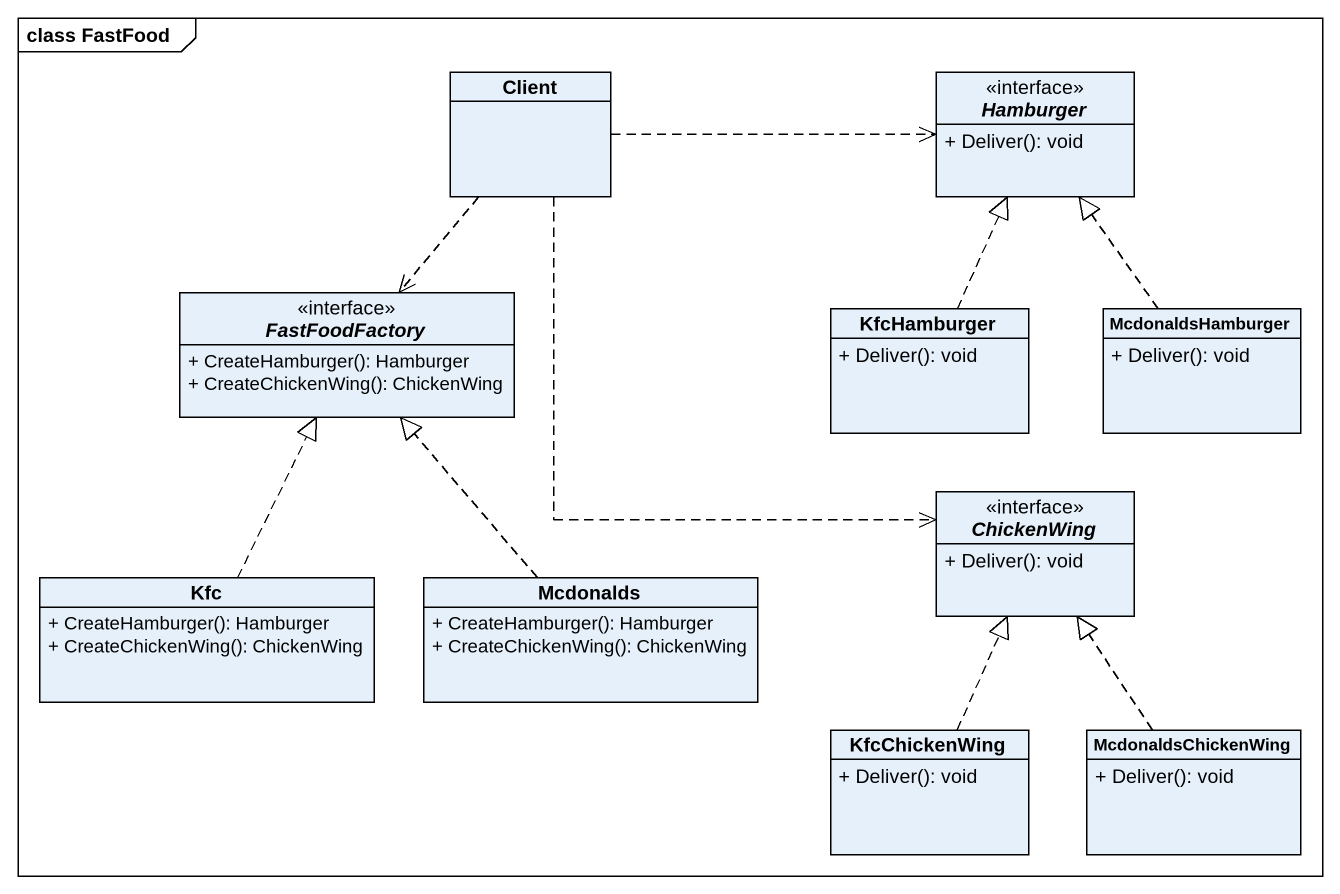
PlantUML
@startuml
mainframe class FastFood
hide circle
hide empty members
skinparam classAttributeIconSize 0
class Client
interface Hamburger {
  + Deliver(): void
}
interface FastFoodFactory {
  + CreateHamburger(): Hamburger
  + CreateChickenWing(): ChickenWing
}
class KfcHamburger {
  + Deliver(): void
}
class McdonaldsHamburger {
  + Deliver(): void
}
interface ChickenWing {
  + Deliver(): void
}
class Kfc {
  + CreateHamburger(): Hamburger
  + CreateChickenWing(): ChickenWing
}
class Mcdonalds {
  + CreateHamburger(): Hamburger
  + CreateChickenWing(): ChickenWing
}
class KfcChickenWing {
  + Deliver(): void
}
class McdonaldsChickenWing {
  + Deliver(): void
}
Client .right.> Hamburger
Client ..> FastFoodFactory
Client ..> ChickenWing
KfcHamburger .up.|> Hamburger
McdonaldsHamburger .up.|> Hamburger
Kfc .up.|> FastFoodFactory
Mcdonalds .up.|> FastFoodFactory
KfcChickenWing .up.|> ChickenWing
McdonaldsChickenWing .up.|> ChickenWing
@enduml
